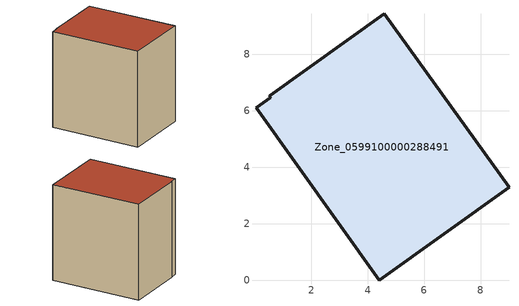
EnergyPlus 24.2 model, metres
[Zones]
Zone_0599100000288491
 floor ground (C_G): 0.55,6.46 0.52,6.54 4.59,9.44 9,3.29 4.4,0 0.04,6.1 z0
 wall outside (C_F): 4.4,0 9,3.29 4.59,9.44 0.52,6.54 0.55,6.46 0.04,6.1 4.4,0 z0:7.92
 roof outside (C_R): 0.55,6.46 0.04,6.1 4.4,0 9,3.29 4.59,9.44 0.52,6.54 z7.92
[BUILDING]
Pand.0599100000288491: North Axis=0; Terrain=City; Loads Convergence Tolerance Value=0.04; Temperature Convergence Tolerance Value=0.4; Solar Distribution=FullExterior; Maximum Number of Warmup Days=25; Minimum Number of Warmup Days=1
[Site:Location]
Rotterdam.The.Hague.AP_ZH_NLD Design_Conditions: Latitude=51.96; Longitude=4.45; Time Zone=1; Elevation=-4.5
[SITE:GROUNDTEMPERATURE:BUILDINGSURFACE]
18, 18, 18, 18, 18, 18, 18, 18, 18, 18, 18, 18
[MATERIAL] Thermal Absorptance=0.9; Solar Absorptance=0.7; Visible Absorptance=0.7
Name | Roughness | Thickness | Conductivity | Density | Specific Heat
G.TC.1975-1991 | MediumSmooth | 0.15 | 0.288461 | 540 | 1210
F.TC.1975-1991 | Rough | 0.3 | 0.230769 | 1920 | 840
R.TC.1975-1991 | MediumRough | 0.2 | 0.153846 | 1500 | 1000
[CONSTRUCTION]
C_G: G.TC.1975-1991
C_F: F.TC.1975-1991
C_R: R.TC.1975-1991
[ZONE]
Zone_0599100000288491: Type=1; Multiplier=1; Ceiling Height=Autocalculate; Volume=Autocalculate; Floor Area=autocalculate; Part of Total Floor Area=Yes
[ZONEINFILTRATION:DESIGNFLOWRATE]
Infil_Zone_0599100000288491: Zone or ZoneList or Space or SpaceList=Zone_0599100000288491; Schedule=AlwaysOn; Design Flow Rate Calculation Method=Flow/Area; Flow Rate per Floor Area=0.003; Constant Term Coefficient=1; Temperature Term Coefficient=0; Velocity Term Coefficient=0; Velocity Squared Term Coefficient=0
[HVACTEMPLATE:ZONE:IDEALLOADSAIRSYSTEM]
Zone_0599100000288491: Maximum Heating Supply Air Temperature=50; Minimum Cooling Supply Air Temperature=13; Maximum Heating Supply Air Humidity Ratio=0.0156; Minimum Cooling Supply Air Humidity Ratio=0.0077; Heating Limit=NoLimit; Cooling Limit=NoLimit; Dehumidification Control Type=ConstantSensibleHeatRatio; Cooling Sensible Heat Ratio=0.7; Dehumidification Setpoint=60; Humidification Control Type=None; Humidification Setpoint=30; Outdoor Air Method=None; Outdoor Air Flow Rate per Person=0.00944; Outdoor Air Flow Rate per Zone Floor Area=0; Outdoor Air Flow Rate per Zone=0; Demand Controlled Ventilation Type=None; Outdoor Air Economizer Type=NoEconomizer; Heat Recovery Type=None; Sensible Heat Recovery Effectiveness=0.7; Latent Heat Recovery Effectiveness=0.65
[ZONECONTROL:THERMOSTAT]
ThermostatControl_Zone_0599100000288491: Zone or ZoneList=Zone_0599100000288491; Control Type Schedule=DualSetpointControlType; Control 1=Thermostat_Zone_0599100000288491; Temperature Difference Between Cutout And Setpoint=0
[THERMOSTATSETPOINT:DUALSETPOINT]
Thermostat_Zone_0599100000288491: Heating Setpoint Temperature Schedule=HeatingSetpoint_Zone_0599100000288491; Cooling Setpoint Temperature Schedule=CoolingSetpoint_Zone_0599100000288491
[SCHEDULE:COMPACT]
HeatingSetpoint_Zone_0599100000288491: Through: 12/31, For: AllDays, Until: 24:00, 21
CoolingSetpoint_Zone_0599100000288491: Through: 12/31, For: AllDays, Until: 24:00, 24
DualSetpointControlType: Through: 12/31, For: AllDays, Until: 24:00, 4
AlwaysOn: Through: 12/31, For: AllDays, Until: 24:00, 1
